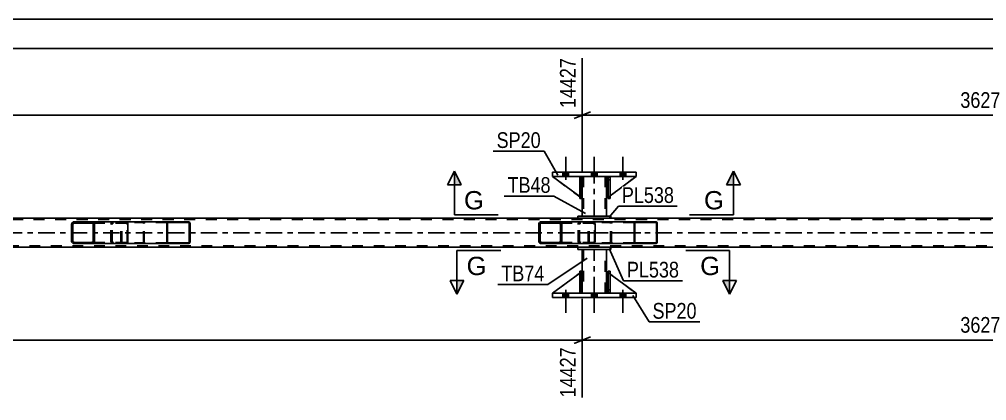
# Model space of a CAD drawing. Header units: millimetres. Extents: x 0 to 841, y 0 to 594.
# Drawn here: x 487.6 to 663.9, y 214.5 to 284 of the extents above; entities that cross this region are included whole.
import ezdxf

# ---------------------------------------------------------------- set-up
doc = ezdxf.new("R2010")
doc.units = ezdxf.units.MM
doc.linetypes.add('DXK_LINE_DOT2', pattern=[3.9198, 1.9599, -1.9599])
doc.linetypes.add('DXK_LINE_DOT3', pattern=[5.9187, 2.979, -0.9799, 0.9799, -0.9799])
doc.styles.add('Arial', font='ARIAL.TTF', dxfattribs={"height": 0.2})
doc.styles.add('Arial Narrow', font='ARIALN.TTF', dxfattribs={"height": 0.2})

# ---------------------------------------------------------------- blocks, each defined once
blk = doc.blocks.new('Bolt-318885327-5794 - 5732')
at = {"linetype": 'Continuous'}
for points in [[(587.7, 234.07), (586.66, 234.07), (586.66, 233.27), (587.7, 233.27)], [(587.7, 234.07), (586.66, 234.07), (586.66, 233.27), (587.7, 233.27)], [(587.7, 234.07), (586.66, 234.07), (586.66, 233.27), (587.7, 233.27)], [(592.9, 234.07), (591.86, 234.07), (591.86, 233.27), (592.9, 233.27)], [(592.9, 234.07), (591.86, 234.07), (591.86, 233.27), (592.9, 233.27)], [(598.1, 234.07), (597.06, 234.07), (597.06, 233.27), (598.1, 233.27)], [(598.1, 234.07), (597.06, 234.07), (597.06, 233.27), (598.1, 233.27)], [(598.1, 234.07), (597.06, 234.07), (597.06, 233.27), (598.1, 233.27)]]:
    blk.add_hatch(color=1, dxfattribs=at).paths.add_polyline_path(points)
at = {"color": 1, "linetype": 'Continuous'}
for p, q in [((587.18, 234.67), (587.18, 230.47)), ((587.18, 234.67), (587.18, 230.47)), ((587.18, 234.67), (587.18, 230.47)), ((592.38, 234.67), (592.38, 230.47)), ((592.38, 234.67), (592.38, 230.47)), ((597.58, 234.67), (597.58, 230.47)), ((597.58, 234.67), (597.58, 230.47)), ((597.58, 234.67), (597.58, 230.47)), ((586.66, 234.07), (586.66, 233.27)), ((586.66, 234.07), (586.66, 233.27)), ((586.66, 234.07), (586.66, 233.27)), ((587.7, 234.07), (587.7, 233.27)), ((587.7, 234.07), (587.7, 233.27)), ((587.7, 234.07), (587.7, 233.27)), ((591.86, 234.07), (591.86, 233.27)), ((591.86, 234.07), (591.86, 233.27)), ((592.9, 234.07), (592.9, 233.27)), ((592.9, 234.07), (592.9, 233.27)), ((597.06, 234.07), (597.06, 233.27)), ((597.06, 234.07), (597.06, 233.27)), ((597.06, 234.07), (597.06, 233.27)), ((598.1, 234.07), (598.1, 233.27)), ((598.1, 234.07), (598.1, 233.27)), ((598.1, 234.07), (598.1, 233.27))]:
    blk.add_line(p, q, dxfattribs=at)
blk = doc.blocks.new('Part-318885327-5864 - 5732')
at = {"color": 2, "linetype": 'Continuous'}
for p, q in [((594.93, 234.07), (594.93, 238.07)), ((594.93, 238.07), (595.25, 238.07)), ((595.25, 234.07), (595.25, 238.07)), ((594.93, 234.07), (594.93, 234.07)), ((595.25, 234.07), (594.93, 234.07))]:
    blk.add_line(p, q, dxfattribs=at)
at = {"color": 7, "linetype": 'DXK_LINE_DOT2'}
for p, q in [((594.93, 238.07), (594.93, 234.67)), ((595.25, 234.67), (595.25, 238.07)), ((594.93, 234.67), (594.93, 234.07)), ((594.93, 234.67), (595.25, 234.67)), ((595.25, 234.07), (595.25, 234.67)), ((595.25, 234.07), (595.25, 234.07))]:
    blk.add_line(p, q, dxfattribs=at)
blk = doc.blocks.new('Part-318885327-5873 - 5732')
at = {"color": 7, "linetype": 'DXK_LINE_DOT2'}
for p, q in [((594.58, 234.67), (594.58, 238.07)), ((594.58, 238.07), (599.98, 234.07)), ((595.18, 234.07), (594.58, 234.67)), ((599.98, 234.07), (595.18, 234.07))]:
    blk.add_line(p, q, dxfattribs=at)
blk = doc.blocks.new('Bolt-318885327-5795 - 5732')
at = {"linetype": 'Continuous'}
for points in [[(586.66, 255.35), (587.7, 255.35), (587.7, 256.15), (586.66, 256.15)], [(586.66, 255.35), (587.7, 255.35), (587.7, 256.15), (586.66, 256.15)], [(586.66, 255.35), (587.7, 255.35), (587.7, 256.15), (586.66, 256.15)], [(591.86, 255.35), (592.9, 255.35), (592.9, 256.15), (591.86, 256.15)], [(591.86, 255.35), (592.9, 255.35), (592.9, 256.15), (591.86, 256.15)], [(597.06, 255.35), (598.1, 255.35), (598.1, 256.15), (597.06, 256.15)], [(597.06, 255.35), (598.1, 255.35), (598.1, 256.15), (597.06, 256.15)], [(597.06, 255.35), (598.1, 255.35), (598.1, 256.15), (597.06, 256.15)]]:
    blk.add_hatch(color=1, dxfattribs=at).paths.add_polyline_path(points)
at = {"color": 1, "linetype": 'Continuous'}
for p, q in [((587.18, 254.75), (587.18, 258.95)), ((587.18, 254.75), (587.18, 258.95)), ((587.18, 254.75), (587.18, 258.95)), ((592.38, 254.75), (592.38, 258.95)), ((592.38, 254.75), (592.38, 258.95)), ((597.58, 254.75), (597.58, 258.95)), ((597.58, 254.75), (597.58, 258.95)), ((597.58, 254.75), (597.58, 258.95)), ((586.66, 255.35), (586.66, 256.15)), ((586.66, 255.35), (586.66, 256.15)), ((586.66, 255.35), (586.66, 256.15)), ((587.7, 255.35), (587.7, 256.15)), ((587.7, 255.35), (587.7, 256.15)), ((587.7, 255.35), (587.7, 256.15)), ((591.86, 255.35), (591.86, 256.15)), ((591.86, 255.35), (591.86, 256.15)), ((592.9, 255.35), (592.9, 256.15)), ((592.9, 255.35), (592.9, 256.15)), ((597.06, 255.35), (597.06, 256.15)), ((597.06, 255.35), (597.06, 256.15)), ((597.06, 255.35), (597.06, 256.15)), ((598.1, 255.35), (598.1, 256.15)), ((598.1, 255.35), (598.1, 256.15)), ((598.1, 255.35), (598.1, 256.15))]:
    blk.add_line(p, q, dxfattribs=at)
blk = doc.blocks.new('Part-318885327-5895 - 5732')
at = {"color": 7, "linetype": 'DXK_LINE_DOT2'}
for p, q in [((590.18, 251.35), (584.78, 255.35)), ((584.78, 255.35), (589.58, 255.35)), ((589.58, 255.35), (590.18, 254.75)), ((590.18, 254.75), (589.58, 255.35)), ((590.18, 254.75), (590.18, 251.35)), ((590.18, 254.75), (590.18, 254.75)), ((590.18, 254.75), (590.18, 251.35))]:
    blk.add_line(p, q, dxfattribs=at)
blk = doc.blocks.new('Part-318885327-5898 - 5732')
at = {"color": 2, "linetype": 'Continuous'}
for p, q in [((589.73, 251.68), (584.78, 255.35)), ((589.73, 255.2), (589.58, 255.35)), ((590.18, 254.75), (590.05, 254.88)), ((590.18, 254.75), (590.18, 254.75)), ((590.18, 251.35), (590.18, 254.75)), ((590.05, 251.44), (590.18, 251.35)), ((590.18, 251.35), (590.18, 251.35))]:
    blk.add_line(p, q, dxfattribs=at)
at = {"color": 7, "linetype": 'DXK_LINE_DOT2'}
for p, q in [((589.58, 255.35), (584.78, 255.35)), ((589.58, 255.35), (590.18, 254.75)), ((590.05, 254.88), (589.73, 255.2)), ((590.18, 254.75), (590.18, 251.35)), ((590.05, 251.44), (589.73, 251.68))]:
    blk.add_line(p, q, dxfattribs=at)
blk = doc.blocks.new('Part-318885327-5844 - 5732')
at = {"color": 2, "linetype": 'Continuous'}
for p, q in [((594.58, 234.67), (594.58, 238.07)), ((594.93, 237.81), (594.58, 238.07)), ((599.98, 234.07), (595.25, 237.57)), ((594.93, 234.32), (594.58, 234.67))]:
    blk.add_line(p, q, dxfattribs=at)
at = {"color": 7, "linetype": 'DXK_LINE_DOT2'}
for p, q in [((595.25, 237.57), (594.93, 237.81)), ((595.18, 234.07), (594.93, 234.32)), ((599.98, 234.07), (595.18, 234.07)), ((599.98, 234.07), (599.98, 234.07)), ((599.98, 234.07), (599.98, 234.07))]:
    blk.add_line(p, q, dxfattribs=at)
blk = doc.blocks.new('Part-318885327-5970 - 5732')
at = {"linetype": 'Continuous'}
h = blk.add_hatch(dxfattribs=at)
h.set_pattern_fill('', scale=0.7, style=0, pattern_type=0)
h.set_pattern_definition([(45, (603.8388, 246.9116), (-1.57154, 1.57154), [])])
h.paths.add_polyline_path([(603.86, 246.79), (603.84, 246.91), (603.76, 247.02), (603.65, 247.08), (603.52, 247.11), (599.95, 247.11), (599.82, 247.08), (599.71, 247.02), (599.63, 246.91), (599.61, 246.79), (599.61, 243.43), (599.63, 243.31), (599.71, 243.2), (599.82, 243.13), (599.95, 243.11), (603.52, 243.11), (603.65, 243.13), (603.76, 243.2), (603.84, 243.31), (603.86, 243.43)])
h.paths.add_polyline_path([(603.68, 243.37), (603.64, 243.32), (603.59, 243.28), (603.52, 243.27), (599.95, 243.27), (599.88, 243.28), (599.83, 243.32), (599.79, 243.37), (599.78, 243.43), (599.78, 246.79), (599.79, 246.85), (599.83, 246.9), (599.88, 246.94), (599.95, 246.95), (603.52, 246.95), (603.59, 246.94), (603.64, 246.9), (603.68, 246.85), (603.69, 246.79), (603.69, 243.43)])
at = {"color": 7, "linetype": 'DXK_LINE_DOT2'}
for p, q in [((591.26, 246.79), (591.28, 246.91)), ((591.26, 243.43), (591.26, 246.79)), ((591.44, 246.85), (591.43, 246.79)), ((591.43, 243.43), (591.43, 246.79)), ((591.48, 246.9), (591.44, 246.85)), ((591.47, 247.08), (591.6, 247.11)), ((591.53, 246.94), (591.48, 246.9)), ((591.6, 246.95), (591.53, 246.94)), ((592.25, 247.11), (591.6, 247.11)), ((603.52, 246.95), (591.6, 246.95)), ((595.17, 247.11), (595.31, 247.08)), ((595.24, 246.94), (595.17, 246.95)), ((595.3, 246.9), (595.24, 246.94)), ((595.33, 246.85), (595.3, 246.9)), ((595.35, 246.79), (595.33, 246.85)), ((595.35, 243.43), (595.35, 246.79)), ((595.49, 246.91), (595.52, 246.79)), ((595.52, 243.43), (595.52, 246.79)), ((603.52, 247.11), (599.95, 247.11)), ((591.28, 243.31), (591.26, 243.43)), ((591.43, 243.43), (591.44, 243.37)), ((591.44, 243.37), (591.48, 243.32)), ((591.48, 243.32), (591.53, 243.28)), ((591.53, 243.28), (591.6, 243.27)), ((603.52, 243.27), (591.6, 243.27)), ((595.17, 243.27), (595.24, 243.28)), ((595.24, 243.28), (595.3, 243.32)), ((595.3, 243.32), (595.33, 243.37)), ((595.33, 243.37), (595.35, 243.43)), ((595.52, 243.43), (595.49, 243.31)), ((591.6, 243.11), (591.47, 243.13)), ((592.25, 243.11), (591.6, 243.11)), ((595.31, 243.13), (595.17, 243.11)), ((603.52, 243.11), (599.95, 243.11))]:
    blk.add_line(p, q, dxfattribs=at)
at = {"color": 2, "linetype": 'Continuous'}
for p, q in [((599.95, 247.11), (592.25, 247.11)), ((599.63, 246.91), (599.61, 246.79)), ((599.61, 243.43), (599.61, 246.79)), ((599.78, 246.79), (599.79, 246.85)), ((599.78, 243.43), (599.78, 246.79)), ((599.79, 246.85), (599.83, 246.9)), ((599.95, 247.11), (599.82, 247.08)), ((599.83, 246.9), (599.88, 246.94)), ((599.88, 246.94), (599.95, 246.95)), ((599.95, 247.11), (603.52, 247.11)), ((599.95, 246.95), (603.52, 246.95)), ((603.65, 247.08), (603.52, 247.11)), ((603.52, 246.95), (603.59, 246.94)), ((603.59, 246.94), (603.64, 246.9)), ((603.64, 246.9), (603.68, 246.85)), ((603.68, 246.85), (603.69, 246.79)), ((603.69, 243.43), (603.69, 246.79)), ((603.86, 246.79), (603.84, 246.91)), ((603.86, 243.43), (603.86, 246.79)), ((599.61, 243.43), (599.63, 243.31)), ((599.79, 243.37), (599.78, 243.43)), ((599.83, 243.32), (599.79, 243.37)), ((599.88, 243.28), (599.83, 243.32)), ((599.95, 243.27), (599.88, 243.28)), ((599.95, 243.27), (603.52, 243.27)), ((603.59, 243.28), (603.52, 243.27)), ((603.64, 243.32), (603.59, 243.28)), ((603.68, 243.37), (603.64, 243.32)), ((603.69, 243.43), (603.68, 243.37)), ((603.84, 243.31), (603.86, 243.43)), ((599.95, 243.11), (592.25, 243.11)), ((599.82, 243.13), (599.95, 243.11)), ((599.95, 243.11), (603.52, 243.11)), ((603.52, 243.11), (603.65, 243.13))]:
    blk.add_line(p, q, dxfattribs=at)
at = {"color": 7, "linetype": 'DXK_LINE_DOT3'}
blk.add_line((589.97, 245.11), (601.74, 245.11), dxfattribs=at)
at = {"color": 7, "linetype": 'DXK_LINE_DOT2'}
for centre, start, end in [((591.59, 246.78), 110.7583, 155.68), ((595.19, 246.78), 24.32, 69.2417), ((591.59, 243.44), 204.32, 249.2417), ((595.19, 243.44), 290.7583, 335.68)]:
    blk.add_arc(centre, 0.331, start, end, dxfattribs=at)
at = {"color": 2, "linetype": 'Continuous'}
for centre, start, end in [((599.94, 246.78), 110.7583, 155.68), ((603.54, 246.78), 24.32, 69.2417), ((599.94, 243.44), 204.32, 249.2417), ((603.54, 243.44), 290.7583, 335.68)]:
    blk.add_arc(centre, 0.331, start, end, dxfattribs=at)
blk = doc.blocks.new('Part-318885327-5849 - 5732')
at = {"color": 2, "linetype": 'Continuous'}
for p, q in [((584.78, 233.27), (584.78, 234.07)), ((599.98, 234.07), (584.78, 234.07)), ((584.78, 233.27), (599.98, 233.27)), ((599.98, 233.27), (599.98, 234.07))]:
    blk.add_line(p, q, dxfattribs=at)
at = {"color": 7, "linetype": 'DXK_LINE_DOT2'}
for p, q in [((584.78, 234.07), (584.78, 233.27)), ((599.98, 234.07), (599.98, 233.27))]:
    blk.add_line(p, q, dxfattribs=at)
blk = doc.blocks.new('Part-318885327-5854 - 5732')
at = {"color": 2, "linetype": 'Continuous'}
for p, q in [((599.98, 256.15), (584.78, 256.15)), ((584.78, 255.35), (584.78, 256.15)), ((599.98, 255.35), (599.98, 256.15)), ((599.98, 255.35), (584.78, 255.35))]:
    blk.add_line(p, q, dxfattribs=at)
at = {"color": 7, "linetype": 'DXK_LINE_DOT2'}
for p, q in [((584.78, 256.15), (584.78, 255.35)), ((599.98, 255.35), (599.98, 256.15))]:
    blk.add_line(p, q, dxfattribs=at)
blk = doc.blocks.new('Part-318885327-5904 - 5732')
at = {"color": 2, "linetype": 'Continuous'}
for p, q in [((594.93, 255.1), (594.58, 254.75)), ((594.58, 254.75), (594.58, 251.35)), ((599.98, 255.35), (595.25, 251.85)), ((594.93, 251.61), (594.58, 251.35))]:
    blk.add_line(p, q, dxfattribs=at)
at = {"color": 7, "linetype": 'DXK_LINE_DOT2'}
for p, q in [((595.18, 255.35), (594.93, 255.1)), ((599.98, 255.35), (595.18, 255.35)), ((595.25, 251.85), (594.93, 251.61))]:
    blk.add_line(p, q, dxfattribs=at)
blk = doc.blocks.new('Part-318885327-5855 - 5732')
at = {"linetype": 'Continuous'}
h = blk.add_hatch(dxfattribs=at)
h.set_pattern_fill('', scale=0.7, style=0, pattern_type=0)
h.set_pattern_definition([(45, (501.281, 246.8129), (-1.57154, 1.57154), [])])
h.paths.add_polyline_path([(501.32, 246.63), (501.28, 246.81), (501.17, 246.97), (501.01, 247.07), (500.82, 247.11), (497.63, 247.11), (497.44, 247.07), (497.28, 246.97), (497.17, 246.81), (497.13, 246.63), (497.13, 243.59), (497.17, 243.41), (497.28, 243.25), (497.44, 243.15), (497.63, 243.11), (500.82, 243.11), (501.01, 243.15), (501.17, 243.25), (501.28, 243.41), (501.32, 243.59)])
h.paths.add_polyline_path([(501.05, 243.5), (500.99, 243.42), (500.91, 243.37), (500.82, 243.35), (497.63, 243.35), (497.54, 243.37), (497.45, 243.42), (497.4, 243.5), (497.38, 243.59), (497.38, 246.63), (497.4, 246.72), (497.45, 246.8), (497.54, 246.85), (497.63, 246.87), (500.82, 246.87), (500.91, 246.85), (500.99, 246.8), (501.05, 246.72), (501.07, 246.63), (501.07, 243.59)])
at = {"color": 2, "linetype": 'Continuous'}
for p, q in [((497.17, 246.81), (497.13, 246.63)), ((497.4, 246.72), (497.45, 246.8)), ((497.63, 247.11), (497.44, 247.07)), ((497.45, 246.8), (497.54, 246.85)), ((497.54, 246.85), (497.63, 246.87)), ((497.63, 247.11), (500.82, 247.11)), ((497.63, 246.87), (500.82, 246.87)), ((507.12, 247.11), (500.82, 247.11)), ((501.01, 247.07), (500.82, 247.11)), ((500.82, 246.87), (500.91, 246.85)), ((500.91, 246.85), (500.99, 246.8)), ((500.99, 246.8), (501.05, 246.72)), ((501.32, 246.63), (501.28, 246.81)), ((507.12, 247.11), (507.22, 247.07)), ((507.22, 247.07), (507.31, 246.97)), ((507.31, 246.97), (507.37, 246.81)), ((507.37, 246.81), (507.39, 246.63)), ((497.13, 243.59), (497.13, 246.63)), ((497.38, 246.63), (497.4, 246.72)), ((497.38, 243.59), (497.38, 246.63)), ((501.05, 246.72), (501.07, 246.63)), ((501.07, 243.59), (501.07, 246.63)), ((501.32, 243.59), (501.32, 246.63)), ((507.39, 243.59), (507.39, 246.63)), ((497.13, 243.59), (497.17, 243.41)), ((497.4, 243.5), (497.38, 243.59)), ((497.45, 243.42), (497.4, 243.5)), ((497.54, 243.37), (497.45, 243.42)), ((497.63, 243.35), (497.54, 243.37)), ((497.63, 243.35), (500.82, 243.35)), ((500.91, 243.37), (500.82, 243.35)), ((500.99, 243.42), (500.91, 243.37)), ((501.05, 243.5), (500.99, 243.42)), ((501.07, 243.59), (501.05, 243.5)), ((501.28, 243.41), (501.32, 243.59)), ((507.31, 243.25), (507.22, 243.15)), ((507.37, 243.41), (507.31, 243.25)), ((507.39, 243.59), (507.37, 243.41)), ((497.44, 243.15), (497.63, 243.11)), ((497.63, 243.11), (500.82, 243.11)), ((500.82, 243.11), (501.01, 243.15)), ((507.12, 243.11), (500.82, 243.11)), ((507.22, 243.15), (507.12, 243.11))]:
    blk.add_line(p, q, dxfattribs=at)
at = {"color": 7, "linetype": 'DXK_LINE_DOT2'}
for p, q in [((500.82, 247.11), (497.63, 247.11)), ((507.12, 246.87), (497.63, 246.87)), ((504.28, 246.63), (504.32, 246.81)), ((504.6, 246.8), (504.55, 246.72)), ((504.59, 247.07), (504.78, 247.11)), ((504.69, 246.85), (504.6, 246.8)), ((504.78, 246.87), (504.69, 246.85)), ((506.12, 246.87), (506.12, 247.11)), ((507.17, 246.85), (507.12, 246.87)), ((507.21, 246.8), (507.17, 246.85)), ((507.24, 246.72), (507.21, 246.8)), ((504.28, 243.59), (504.28, 246.63)), ((504.55, 246.72), (504.53, 246.63)), ((504.53, 243.59), (504.53, 246.63)), ((507.25, 246.63), (507.24, 246.72)), ((507.25, 243.59), (507.25, 246.63)), ((507.12, 243.35), (497.63, 243.35)), ((504.32, 243.41), (504.28, 243.59)), ((504.53, 243.59), (504.55, 243.5)), ((504.55, 243.5), (504.6, 243.42)), ((504.6, 243.42), (504.63, 243.41)), ((504.63, 243.41), (504.69, 243.37)), ((504.69, 243.37), (504.78, 243.35)), ((506.12, 243.11), (506.12, 243.35)), ((507.12, 243.35), (507.17, 243.37)), ((507.17, 243.37), (507.21, 243.42)), ((507.21, 243.42), (507.24, 243.5)), ((507.24, 243.5), (507.25, 243.59)), ((500.82, 243.11), (497.63, 243.11)), ((504.78, 243.11), (504.59, 243.15))]:
    blk.add_line(p, q, dxfattribs=at)
at = {"color": 2, "linetype": 'Continuous'}
for centre, start, end in [((497.62, 246.61), 111.1941, 156.1506), ((500.83, 246.61), 23.8494, 68.8059), ((497.62, 243.6), 203.8494, 248.8059), ((500.83, 243.6), 291.1941, 336.1506)]:
    blk.add_arc(centre, 0.492, start, end, dxfattribs=at)
at = {"color": 7, "linetype": 'DXK_LINE_DOT2'}
for centre, start, end in [((504.77, 246.61), 111.1941, 156.1506), ((504.77, 243.6), 203.8494, 248.8059)]:
    blk.add_arc(centre, 0.492, start, end, dxfattribs=at)
blk = doc.blocks.new('Part-318885327-5861 - 5732')
at = {"color": 7, "linetype": 'DXK_LINE_DOT2'}
for p, q in [((735.2, 247.51), (70.85, 247.51)), ((70.85, 247.51), (734.45, 247.51)), ((595.38, 247.75), (589.38, 247.75)), ((734.45, 242.71), (70.85, 242.71)), ((735.2, 242.47), (339.97, 242.47)), ((595.38, 242.47), (589.38, 242.47))]:
    blk.add_line(p, q, dxfattribs=at)
at = {"color": 2, "linetype": 'Continuous'}
for p, q in [((589.38, 247.75), (339.97, 247.75)), ((733.85, 247.75), (595.38, 247.75)), ((589.38, 242.47), (339.97, 242.47)), ((733.85, 242.47), (595.38, 242.47))]:
    blk.add_line(p, q, dxfattribs=at)
at = {"color": 7, "linetype": 'DXK_LINE_DOT3'}
blk.add_line((70.85, 245.11), (734.86, 245.11), dxfattribs=at)
blk = doc.blocks.new('Part-318885327-5862 - 5732')
at = {"color": 7, "linetype": 'DXK_LINE_DOT2'}
for p, q in [((595.25, 238.07), (594.93, 238.07)), ((594.93, 234.67), (594.93, 238.07)), ((594.93, 238.07), (594.93, 234.07)), ((595.25, 238.07), (595.25, 234.67)), ((595.25, 234.07), (595.25, 238.07)), ((595.25, 234.67), (594.93, 234.67)), ((594.93, 234.07), (594.93, 234.67)), ((595.25, 234.67), (595.25, 234.07)), ((595.25, 234.07), (594.93, 234.07)), ((595.25, 234.07), (595.25, 234.07))]:
    blk.add_line(p, q, dxfattribs=at)
blk = doc.blocks.new('Part-318885327-5863 - 5732')
at = {"color": 2, "linetype": 'Continuous'}
for p, q in [((589.73, 234.07), (589.73, 238.07)), ((589.73, 238.07), (590.05, 238.07)), ((590.05, 234.07), (590.05, 238.07)), ((589.73, 234.07), (589.73, 234.07)), ((590.05, 234.07), (589.73, 234.07))]:
    blk.add_line(p, q, dxfattribs=at)
at = {"color": 7, "linetype": 'DXK_LINE_DOT2'}
for p, q in [((589.73, 238.07), (589.73, 234.67)), ((590.05, 234.67), (590.05, 238.07)), ((589.73, 234.67), (589.73, 234.07)), ((589.73, 234.67), (590.05, 234.67)), ((590.05, 234.07), (590.05, 234.67)), ((590.05, 234.07), (590.05, 234.07))]:
    blk.add_line(p, q, dxfattribs=at)
blk = doc.blocks.new('Part-318885327-5867 - 5732')
at = {"color": 7, "linetype": 'DXK_LINE_DOT2'}
for p, q in [((590.18, 238.07), (584.78, 234.07)), ((590.18, 234.67), (590.18, 238.07)), ((590.18, 238.07), (590.18, 234.67)), ((589.58, 234.07), (590.18, 234.67)), ((590.18, 234.67), (589.58, 234.07)), ((590.18, 234.67), (590.18, 234.67)), ((584.78, 234.07), (589.58, 234.07))]:
    blk.add_line(p, q, dxfattribs=at)
blk = doc.blocks.new('Part-318885327-5870 - 5732')
at = {"color": 7, "linetype": 'DXK_LINE_DOT2'}
for p, q in [((590.05, 237.98), (589.73, 237.74)), ((590.18, 234.67), (590.18, 238.07)), ((590.18, 234.67), (589.58, 234.07)), ((590.05, 234.54), (589.73, 234.22)), ((584.78, 234.07), (589.58, 234.07))]:
    blk.add_line(p, q, dxfattribs=at)
at = {"color": 2, "linetype": 'Continuous'}
for p, q in [((590.18, 238.07), (590.05, 237.98)), ((590.18, 234.67), (590.18, 238.07)), ((589.73, 237.74), (584.78, 234.07)), ((590.18, 234.67), (590.05, 234.54)), ((590.18, 234.67), (590.18, 234.67)), ((589.73, 234.22), (589.58, 234.07))]:
    blk.add_line(p, q, dxfattribs=at)
blk = doc.blocks.new('Part-318885327-5878 - 5732')
at = {"color": 2, "linetype": 'Continuous'}
for p, q in [((595.38, 248.15), (589.38, 248.15)), ((589.38, 247.75), (589.38, 248.15)), ((595.38, 247.75), (589.38, 247.75)), ((595.38, 247.75), (595.38, 248.15))]:
    blk.add_line(p, q, dxfattribs=at)
blk = doc.blocks.new('Part-318885327-5992 - 5732')
at = {"color": 2, "linetype": 'Continuous'}
for p, q in [((590.18, 255.35), (590.18, 254.75)), ((594.58, 255.35), (594.58, 254.75)), ((590.18, 251.35), (590.18, 248.15)), ((594.58, 251.35), (594.58, 248.15))]:
    blk.add_line(p, q, dxfattribs=at)
at = {"color": 7, "linetype": 'DXK_LINE_DOT2'}
for p, q in [((594.58, 255.35), (590.18, 255.35)), ((590.18, 254.75), (590.18, 251.35)), ((590.42, 255.35), (590.42, 248.15)), ((594.34, 255.35), (594.34, 248.15)), ((594.58, 254.75), (594.58, 251.35)), ((594.58, 248.15), (590.18, 248.15))]:
    blk.add_line(p, q, dxfattribs=at)
at = {"color": 7, "linetype": 'DXK_LINE_DOT3'}
blk.add_line((592.38, 248.15), (592.38, 255.35), dxfattribs=at)
blk = doc.blocks.new('Part-318885327-5883 - 5732')
at = {"color": 2, "linetype": 'Continuous'}
for p, q in [((595.38, 242.47), (589.38, 242.47)), ((589.38, 242.07), (589.38, 242.47)), ((595.38, 242.07), (589.38, 242.07)), ((595.38, 242.07), (595.38, 242.47))]:
    blk.add_line(p, q, dxfattribs=at)
blk = doc.blocks.new('Part-318885327-5888 - 5732')
at = {"color": 2, "linetype": 'Continuous'}
for p, q in [((590.18, 238.07), (590.18, 242.07)), ((594.58, 238.07), (594.58, 242.07)), ((590.18, 234.07), (590.18, 234.67)), ((594.58, 234.07), (594.58, 234.67))]:
    blk.add_line(p, q, dxfattribs=at)
at = {"color": 7, "linetype": 'DXK_LINE_DOT2'}
for p, q in [((594.58, 242.07), (590.18, 242.07)), ((590.42, 242.07), (590.42, 234.07)), ((594.34, 234.07), (594.34, 242.07)), ((590.18, 234.67), (590.18, 238.07)), ((594.58, 234.67), (594.58, 238.07)), ((590.18, 234.07), (594.58, 234.07))]:
    blk.add_line(p, q, dxfattribs=at)
at = {"color": 7, "linetype": 'DXK_LINE_DOT3'}
blk.add_line((592.38, 234.07), (592.38, 242.07), dxfattribs=at)
blk = doc.blocks.new('Part-318885327-5889 - 5732')
at = {"color": 7, "linetype": 'DXK_LINE_DOT2'}
for p, q in [((589.73, 254.75), (589.73, 255.35)), ((589.73, 255.35), (589.73, 255.35)), ((589.73, 255.35), (589.73, 251.35)), ((590.05, 255.35), (589.73, 255.35)), ((589.73, 251.35), (589.73, 254.75)), ((589.73, 254.75), (590.05, 254.75)), ((590.05, 254.75), (590.05, 255.35)), ((590.05, 251.35), (590.05, 255.35)), ((590.05, 254.75), (590.05, 251.35)), ((589.73, 251.35), (590.05, 251.35))]:
    blk.add_line(p, q, dxfattribs=at)
blk = doc.blocks.new('Part-318885327-5890 - 5732')
at = {"color": 7, "linetype": 'DXK_LINE_DOT2'}
for p, q in [((594.93, 254.75), (594.93, 255.35)), ((594.93, 255.35), (594.93, 255.35)), ((594.93, 255.35), (594.93, 251.35)), ((595.25, 255.35), (594.93, 255.35)), ((594.93, 251.35), (594.93, 254.75)), ((594.93, 254.75), (595.25, 254.75)), ((595.25, 254.75), (595.25, 255.35)), ((595.25, 251.35), (595.25, 255.35)), ((595.25, 254.75), (595.25, 251.35)), ((594.93, 251.35), (595.25, 251.35))]:
    blk.add_line(p, q, dxfattribs=at)
blk = doc.blocks.new('Part-318885327-5891 - 5732')
at = {"color": 2, "linetype": 'Continuous'}
for p, q in [((590.05, 255.35), (589.73, 255.35)), ((589.73, 255.35), (589.73, 251.35)), ((590.05, 255.35), (590.05, 255.35)), ((590.05, 255.35), (590.05, 251.35)), ((590.05, 251.35), (589.73, 251.35))]:
    blk.add_line(p, q, dxfattribs=at)
at = {"color": 7, "linetype": 'DXK_LINE_DOT2'}
for p, q in [((589.73, 254.75), (589.73, 255.35)), ((590.05, 254.75), (589.73, 254.75)), ((589.73, 254.75), (589.73, 251.35)), ((590.05, 254.75), (590.05, 255.35)), ((590.05, 255.35), (590.05, 255.35)), ((590.05, 251.35), (590.05, 254.75))]:
    blk.add_line(p, q, dxfattribs=at)
blk = doc.blocks.new('Part-318885327-5892 - 5732')
at = {"color": 2, "linetype": 'Continuous'}
for p, q in [((595.25, 255.35), (594.93, 255.35)), ((594.93, 255.35), (594.93, 251.35)), ((595.25, 255.35), (595.25, 255.35)), ((595.25, 255.35), (595.25, 251.35)), ((595.25, 251.35), (594.93, 251.35))]:
    blk.add_line(p, q, dxfattribs=at)
at = {"color": 7, "linetype": 'DXK_LINE_DOT2'}
for p, q in [((594.93, 254.75), (594.93, 255.35)), ((595.25, 254.75), (594.93, 254.75)), ((594.93, 254.75), (594.93, 251.35)), ((595.25, 254.75), (595.25, 255.35)), ((595.25, 255.35), (595.25, 255.35)), ((595.25, 251.35), (595.25, 254.75))]:
    blk.add_line(p, q, dxfattribs=at)
blk = doc.blocks.new('Part-318885327-5901 - 5732')
at = {"color": 7, "linetype": 'DXK_LINE_DOT2'}
for p, q in [((595.18, 255.35), (594.58, 254.75)), ((594.58, 251.35), (599.98, 255.35)), ((594.58, 254.75), (594.58, 251.35)), ((599.98, 255.35), (595.18, 255.35))]:
    blk.add_line(p, q, dxfattribs=at)
blk = doc.blocks.new('Part-318885327-5905 - 5732')
at = {"color": 7, "linetype": 'DXK_LINE_DOT2'}
for p, q in [((589.73, 238.07), (590.05, 238.07)), ((589.73, 234.67), (589.73, 238.07)), ((589.73, 238.07), (589.73, 234.07)), ((590.05, 238.07), (590.05, 234.67)), ((590.05, 234.07), (590.05, 237.98)), ((590.05, 234.67), (589.73, 234.67)), ((589.73, 234.07), (589.73, 234.67)), ((590.05, 234.67), (590.05, 234.07)), ((590.05, 234.07), (589.73, 234.07)), ((590.05, 234.07), (590.05, 234.07))]:
    blk.add_line(p, q, dxfattribs=at)
blk = doc.blocks.new('Part-318885327-5971 - 5732')
at = {"linetype": 'Continuous'}
h = blk.add_hatch(dxfattribs=at)
h.set_pattern_fill('', scale=0.7, style=0, pattern_type=0)
h.set_pattern_definition([(45, (586.415, 246.8129), (-1.57154, 1.57154), [])])
h.paths.add_polyline_path([(586.45, 246.63), (586.42, 246.81), (586.31, 246.97), (586.14, 247.07), (585.95, 247.11), (582.77, 247.11), (582.57, 247.07), (582.41, 246.97), (582.3, 246.81), (582.26, 246.63), (582.26, 243.59), (582.3, 243.41), (582.41, 243.25), (582.57, 243.15), (582.77, 243.11), (585.95, 243.11), (586.14, 243.15), (586.31, 243.25), (586.42, 243.41), (586.45, 243.59)])
h.paths.add_polyline_path([(586.18, 243.5), (586.13, 243.42), (586.05, 243.37), (585.95, 243.35), (582.77, 243.35), (582.67, 243.37), (582.59, 243.42), (582.53, 243.5), (582.51, 243.59), (582.51, 246.63), (582.53, 246.72), (582.59, 246.8), (582.67, 246.85), (582.77, 246.87), (585.95, 246.87), (586.05, 246.85), (586.13, 246.8), (586.18, 246.72), (586.2, 246.63), (586.2, 243.59)])
at = {"color": 2, "linetype": 'Continuous'}
for p, q in [((582.3, 246.81), (582.26, 246.63)), ((582.53, 246.72), (582.59, 246.8)), ((582.77, 247.11), (582.57, 247.07)), ((582.59, 246.8), (582.67, 246.85)), ((582.67, 246.85), (582.77, 246.87)), ((582.77, 247.11), (585.95, 247.11)), ((582.77, 246.87), (585.95, 246.87)), ((592.25, 247.11), (585.95, 247.11)), ((586.14, 247.07), (585.95, 247.11)), ((585.95, 246.87), (586.05, 246.85)), ((586.05, 246.85), (586.13, 246.8)), ((586.13, 246.8), (586.18, 246.72)), ((586.45, 246.63), (586.42, 246.81)), ((592.25, 247.11), (592.35, 247.07)), ((592.35, 247.07), (592.44, 246.97)), ((592.44, 246.97), (592.5, 246.81)), ((592.5, 246.81), (592.52, 246.63)), ((582.26, 243.59), (582.26, 246.63)), ((582.51, 246.63), (582.53, 246.72)), ((582.51, 243.59), (582.51, 246.63)), ((586.18, 246.72), (586.2, 246.63)), ((586.2, 243.59), (586.2, 246.63)), ((586.45, 243.59), (586.45, 246.63)), ((592.52, 243.59), (592.52, 246.63)), ((582.26, 243.59), (582.3, 243.41)), ((582.53, 243.5), (582.51, 243.59)), ((582.59, 243.42), (582.53, 243.5)), ((582.67, 243.37), (582.59, 243.42)), ((582.77, 243.35), (582.67, 243.37)), ((582.77, 243.35), (585.95, 243.35)), ((586.05, 243.37), (585.95, 243.35)), ((586.13, 243.42), (586.05, 243.37)), ((586.18, 243.5), (586.13, 243.42)), ((586.2, 243.59), (586.18, 243.5)), ((586.42, 243.41), (586.45, 243.59)), ((592.44, 243.25), (592.35, 243.15)), ((592.5, 243.41), (592.44, 243.25)), ((592.52, 243.59), (592.5, 243.41)), ((582.57, 243.15), (582.77, 243.11)), ((582.77, 243.11), (585.95, 243.11)), ((585.95, 243.11), (586.14, 243.15)), ((592.25, 243.11), (585.95, 243.11)), ((592.35, 243.15), (592.25, 243.11))]:
    blk.add_line(p, q, dxfattribs=at)
at = {"color": 7, "linetype": 'DXK_LINE_DOT2'}
for p, q in [((585.95, 247.11), (582.77, 247.11)), ((592.25, 246.87), (582.77, 246.87)), ((589.41, 246.63), (589.45, 246.81)), ((589.74, 246.8), (589.68, 246.72)), ((589.72, 247.07), (589.92, 247.11)), ((589.82, 246.85), (589.74, 246.8)), ((589.92, 246.87), (589.82, 246.85)), ((591.26, 246.87), (591.26, 247.11)), ((592.3, 246.85), (592.25, 246.87)), ((592.35, 246.8), (592.3, 246.85)), ((592.38, 246.72), (592.35, 246.8)), ((589.41, 243.59), (589.41, 246.63)), ((589.68, 246.72), (589.67, 246.63)), ((589.67, 243.59), (589.67, 246.63)), ((592.39, 246.63), (592.38, 246.72)), ((592.39, 243.59), (592.39, 246.63)), ((592.25, 243.35), (582.77, 243.35)), ((589.45, 243.41), (589.41, 243.59)), ((589.67, 243.59), (589.68, 243.5)), ((589.68, 243.5), (589.74, 243.42)), ((589.74, 243.42), (589.76, 243.41)), ((589.76, 243.41), (589.82, 243.37)), ((589.82, 243.37), (589.92, 243.35)), ((591.26, 243.11), (591.26, 243.35)), ((592.25, 243.35), (592.3, 243.37)), ((592.3, 243.37), (592.35, 243.42)), ((592.35, 243.42), (592.38, 243.5)), ((592.38, 243.5), (592.39, 243.59)), ((585.95, 243.11), (582.77, 243.11)), ((589.92, 243.11), (589.72, 243.15))]:
    blk.add_line(p, q, dxfattribs=at)
at = {"color": 2, "linetype": 'Continuous'}
for centre, start, end in [((582.75, 246.61), 111.1941, 156.1506), ((585.97, 246.61), 23.8494, 68.8059), ((582.75, 243.6), 203.8494, 248.8059), ((585.97, 243.6), 291.1941, 336.1506)]:
    blk.add_arc(centre, 0.492, start, end, dxfattribs=at)
at = {"color": 7, "linetype": 'DXK_LINE_DOT2'}
for centre, start, end in [((589.9, 246.61), 111.1941, 156.1506), ((589.9, 243.6), 203.8494, 248.8059)]:
    blk.add_arc(centre, 0.492, start, end, dxfattribs=at)
blk = doc.blocks.new('Part-318885327-5972 - 5732')
at = {"linetype": 'Continuous'}
h = blk.add_hatch(dxfattribs=at)
h.set_pattern_fill('', scale=0.7, style=0, pattern_type=0)
h.set_pattern_definition([(45, (518.7045, 246.9116), (-1.57154, 1.57154), [])])
h.paths.add_polyline_path([(518.73, 246.79), (518.7, 246.91), (518.63, 247.02), (518.52, 247.08), (518.39, 247.11), (514.81, 247.11), (514.68, 247.08), (514.57, 247.02), (514.5, 246.91), (514.47, 246.79), (514.47, 243.43), (514.5, 243.31), (514.57, 243.2), (514.68, 243.13), (514.81, 243.11), (518.39, 243.11), (518.52, 243.13), (518.63, 243.2), (518.7, 243.31), (518.73, 243.43)])
h.paths.add_polyline_path([(518.55, 243.37), (518.51, 243.32), (518.46, 243.28), (518.39, 243.27), (514.81, 243.27), (514.75, 243.28), (514.69, 243.32), (514.66, 243.37), (514.64, 243.43), (514.64, 246.79), (514.66, 246.85), (514.69, 246.9), (514.75, 246.94), (514.81, 246.95), (518.39, 246.95), (518.46, 246.94), (518.51, 246.9), (518.55, 246.85), (518.56, 246.79), (518.56, 243.43)])
at = {"color": 7, "linetype": 'DXK_LINE_DOT2'}
for p, q in [((506.12, 246.79), (506.15, 246.91)), ((506.12, 243.43), (506.12, 246.79)), ((506.31, 246.85), (506.29, 246.79)), ((506.29, 243.43), (506.29, 246.79)), ((506.34, 246.9), (506.31, 246.85)), ((506.33, 247.08), (506.46, 247.11)), ((506.4, 246.94), (506.34, 246.9)), ((506.46, 246.95), (506.4, 246.94)), ((507.12, 247.11), (506.46, 247.11)), ((518.39, 246.95), (506.46, 246.95)), ((510.04, 247.11), (510.17, 247.08)), ((510.11, 246.94), (510.04, 246.95)), ((510.16, 246.9), (510.11, 246.94)), ((510.2, 246.85), (510.16, 246.9)), ((510.21, 246.79), (510.2, 246.85)), ((510.21, 243.43), (510.21, 246.79)), ((510.36, 246.91), (510.38, 246.79)), ((510.38, 243.43), (510.38, 246.79)), ((518.39, 247.11), (514.81, 247.11)), ((506.15, 243.31), (506.12, 243.43)), ((506.29, 243.43), (506.31, 243.37)), ((506.31, 243.37), (506.34, 243.32)), ((506.34, 243.32), (506.4, 243.28)), ((506.4, 243.28), (506.46, 243.27)), ((518.39, 243.27), (506.46, 243.27)), ((510.04, 243.27), (510.11, 243.28)), ((510.11, 243.28), (510.16, 243.32)), ((510.16, 243.32), (510.2, 243.37)), ((510.2, 243.37), (510.21, 243.43)), ((510.38, 243.43), (510.36, 243.31)), ((506.46, 243.11), (506.33, 243.13)), ((507.12, 243.11), (506.46, 243.11)), ((510.17, 243.13), (510.04, 243.11)), ((518.39, 243.11), (514.81, 243.11))]:
    blk.add_line(p, q, dxfattribs=at)
at = {"color": 2, "linetype": 'Continuous'}
for p, q in [((514.81, 247.11), (507.12, 247.11)), ((514.5, 246.91), (514.47, 246.79)), ((514.47, 243.43), (514.47, 246.79)), ((514.64, 246.79), (514.66, 246.85)), ((514.64, 243.43), (514.64, 246.79)), ((514.66, 246.85), (514.69, 246.9)), ((514.81, 247.11), (514.68, 247.08)), ((514.69, 246.9), (514.75, 246.94)), ((514.75, 246.94), (514.81, 246.95)), ((514.81, 247.11), (518.39, 247.11)), ((514.81, 246.95), (518.39, 246.95)), ((518.52, 247.08), (518.39, 247.11)), ((518.39, 246.95), (518.46, 246.94)), ((518.46, 246.94), (518.51, 246.9)), ((518.51, 246.9), (518.55, 246.85)), ((518.55, 246.85), (518.56, 246.79)), ((518.56, 243.43), (518.56, 246.79)), ((518.73, 246.79), (518.7, 246.91)), ((518.73, 243.43), (518.73, 246.79)), ((514.47, 243.43), (514.5, 243.31)), ((514.66, 243.37), (514.64, 243.43)), ((514.69, 243.32), (514.66, 243.37)), ((514.75, 243.28), (514.69, 243.32)), ((514.81, 243.27), (514.75, 243.28)), ((514.81, 243.27), (518.39, 243.27)), ((518.46, 243.28), (518.39, 243.27)), ((518.51, 243.32), (518.46, 243.28)), ((518.55, 243.37), (518.51, 243.32)), ((518.56, 243.43), (518.55, 243.37)), ((518.7, 243.31), (518.73, 243.43)), ((514.81, 243.11), (507.12, 243.11)), ((514.68, 243.13), (514.81, 243.11)), ((514.81, 243.11), (518.39, 243.11)), ((518.39, 243.11), (518.52, 243.13))]:
    blk.add_line(p, q, dxfattribs=at)
at = {"color": 7, "linetype": 'DXK_LINE_DOT2'}
for centre, start, end in [((510.05, 246.78), 24.32, 69.2417), ((506.45, 243.44), 204.32, 249.2417), ((510.05, 243.44), 290.7583, 335.68)]:
    blk.add_arc(centre, 0.331, start, end, dxfattribs=at)
at = {"color": 2, "linetype": 'Continuous'}
for centre, start, end in [((514.8, 246.78), 110.7583, 155.68), ((518.4, 246.78), 24.32, 69.2417), ((514.8, 243.44), 204.32, 249.2417), ((518.4, 243.44), 290.7583, 335.68)]:
    blk.add_arc(centre, 0.331, start, end, dxfattribs=at)
blk = doc.blocks.new('StraightDimension-318885327-16084 - 5732')
at = {"color": 7, "linetype": 'Continuous'}
for p, q in [((590.18, 256.35), (590.18, 276.96)), ((735.27, 248.27), (735.27, 276.96)), ((591.68, 267.12), (588.68, 265.92)), ((590.18, 266.52), (735.27, 266.52)), ((733.77, 265.92), (736.77, 267.12))]:
    blk.add_line(p, q, dxfattribs=at)
at = {"color": 0, "linetype": 'Continuous'}
blk.add_wipeout([(734.67, 277.56), (730.47, 277.56), (730.47, 267.22), (734.67, 267.22)], dxfattribs=at)
at = {"color": 0}
blk.add_wipeout([(666.98, 267.27), (666.98, 271.47), (658.47, 271.47), (658.47, 267.27)], dxfattribs=at)
at = {"color": 3, "linetype": 'Continuous', "style": 'Arial Narrow'}
blk.add_text('18054', height=2.863, rotation=90.0002, dxfattribs=at).set_placement((734.07, 267.82))
at = {"color": 3, "style": 'Arial Narrow'}
blk.add_text('3627', height=2.863, dxfattribs=at).set_placement((659.07, 267.87))
blk = doc.blocks.new('StraightDimension-318885327-6142 - 5732')
at = {"color": 7, "linetype": 'Continuous'}
blk.add_line((60.63, 278.71), (735.87, 278.71), dxfattribs=at)
blk = doc.blocks.new('StraightDimension-318885327-6186 - 5732')
at = {"color": 7, "linetype": 'Continuous'}
blk.add_line((59.99, 284.02), (736.5, 284.02), dxfattribs=at)
blk = doc.blocks.new('StraightDimension-318885327-16044 - 5732')
at = {"color": 7, "linetype": 'Continuous'}
for p, q in [((735.27, 241.95), (735.27, 215.08)), ((590.18, 233.07), (590.18, 215.08)), ((591.68, 226.12), (588.68, 224.92)), ((733.77, 224.92), (736.77, 226.12)), ((590.18, 225.52), (735.27, 225.52))]:
    blk.add_line(p, q, dxfattribs=at)
at = {"color": 0}
blk.add_wipeout([(666.98, 226.27), (666.98, 230.47), (658.47, 230.47), (658.47, 226.27)], dxfattribs=at)
at = {"color": 0, "linetype": 'Continuous'}
blk.add_wipeout([(734.67, 224.82), (730.47, 224.82), (730.47, 214.48), (734.67, 214.48)], dxfattribs=at)
at = {"color": 3, "style": 'Arial Narrow'}
blk.add_text('3627', height=2.863, dxfattribs=at).set_placement((659.07, 226.87))
at = {"color": 3, "linetype": 'Continuous', "style": 'Arial Narrow'}
blk.add_text('18054', height=2.863, rotation=90.0002, dxfattribs=at).set_placement((734.07, 215.08))
blk = doc.blocks.new('StraightDimension-318885327-16045 - 5732')
at = {"color": 7, "linetype": 'Continuous'}
for p, q in [((590.18, 233.07), (590.18, 215.08)), ((588.68, 224.92), (591.68, 226.12)), ((334.77, 225.52), (590.18, 225.52))]:
    blk.add_line(p, q, dxfattribs=at)
at = {"color": 0, "linetype": 'Continuous'}
blk.add_wipeout([(589.58, 224.82), (585.38, 224.82), (585.38, 214.48), (589.58, 214.48)], dxfattribs=at)
at = {"color": 3, "linetype": 'Continuous', "style": 'Arial Narrow'}
blk.add_text('14427', height=2.863, rotation=90.0002, dxfattribs=at).set_placement((588.98, 215.08))
blk = doc.blocks.new('StraightDimension-318885327-16085 - 5732')
at = {"color": 7, "linetype": 'Continuous'}
for p, q in [((590.18, 256.35), (590.18, 276.96)), ((334.77, 266.52), (590.18, 266.52)), ((588.68, 265.92), (591.68, 267.12))]:
    blk.add_line(p, q, dxfattribs=at)
at = {"color": 0, "linetype": 'Continuous'}
blk.add_wipeout([(589.58, 277.56), (585.38, 277.56), (585.38, 267.22), (589.58, 267.22)], dxfattribs=at)
at = {"color": 3, "linetype": 'Continuous', "style": 'Arial Narrow'}
blk.add_text('14427', height=2.863, rotation=90.0002, dxfattribs=at).set_placement((588.98, 267.82))
blk = doc.blocks.new('Mark-318885327-5874 - 5732')
at = {"color": 0}
blk.add_wipeout([(606.9, 250.53), (606.9, 253.53), (597.4, 253.53), (597.4, 250.53)], dxfattribs=at)
blk.add_wipeout([(606.9, 250.53), (606.9, 253.53), (597.4, 253.53), (597.4, 250.53)], dxfattribs=at)
at = {"color": 30, "linetype": 'Continuous'}
for p, q in [((595.1, 247.95), (596.8, 249.93)), ((596.8, 249.93), (607.5, 249.93))]:
    blk.add_line(p, q, dxfattribs=at)
at = {"color": 3, "style": 'Arial Narrow'}
blk.add_text('PL538', height=2.863, dxfattribs=at).set_placement((597.4, 250.53))
blk = doc.blocks.new('Mark-318885327-5845 - 5732')
at = {"color": 0}
blk.add_wipeout([(611.01, 229.43), (611.01, 232.43), (602.98, 232.43), (602.98, 229.43)], dxfattribs=at)
blk.add_wipeout([(611.01, 229.43), (611.01, 232.43), (602.98, 232.43), (602.98, 229.43)], dxfattribs=at)
at = {"color": 30, "linetype": 'Continuous'}
for p, q in [((599.42, 233.65), (602.38, 228.83)), ((602.38, 228.83), (611.61, 228.83))]:
    blk.add_line(p, q, dxfattribs=at)
at = {"color": 3, "style": 'Arial Narrow'}
blk.add_text('SP20', height=2.863, dxfattribs=at).set_placement((602.98, 229.43))
blk = doc.blocks.new('Mark-318885327-5850 - 5732')
at = {"color": 0}
blk.add_wipeout([(582.62, 260.56), (582.62, 263.56), (574.58, 263.56), (574.58, 260.56)], dxfattribs=at)
blk.add_wipeout([(582.62, 260.56), (582.62, 263.56), (574.58, 263.56), (574.58, 260.56)], dxfattribs=at)
at = {"color": 30, "linetype": 'Continuous'}
for p in [(573.98, 259.96), (585.72, 255.63)]:
    blk.add_line(p, (583.22, 259.96), dxfattribs=at)
at = {"color": 3, "style": 'Arial Narrow'}
blk.add_text('SP20', height=2.863, dxfattribs=at).set_placement((574.58, 260.56))
blk = doc.blocks.new('Mark-318885327-5879 - 5732')
at = {"color": 0}
blk.add_wipeout([(607.82, 236.94), (607.82, 239.94), (598.32, 239.94), (598.32, 236.94)], dxfattribs=at)
blk.add_wipeout([(607.82, 236.94), (607.82, 239.94), (598.32, 239.94), (598.32, 236.94)], dxfattribs=at)
at = {"color": 30, "linetype": 'Continuous'}
for p, q in [((595.06, 242.2), (597.72, 236.34)), ((597.72, 236.34), (608.42, 236.34))]:
    blk.add_line(p, q, dxfattribs=at)
at = {"color": 3, "style": 'Arial Narrow'}
blk.add_text('PL538', height=2.863, dxfattribs=at).set_placement((598.32, 236.94))
blk = doc.blocks.new('Mark-318885327-5884 - 5732')
at = {"color": 0}
blk.add_wipeout([(583.28, 236.26), (583.28, 239.26), (575.43, 239.26), (575.43, 236.26)], dxfattribs=at)
blk.add_wipeout([(583.28, 236.26), (583.28, 239.26), (575.43, 239.26), (575.43, 236.26)], dxfattribs=at)
at = {"color": 30, "linetype": 'Continuous'}
for p in [(591.07, 240.46), (574.83, 235.66)]:
    blk.add_line(p, (583.88, 235.66), dxfattribs=at)
at = {"color": 3, "style": 'Arial Narrow'}
blk.add_text('TB74', height=2.863, dxfattribs=at).set_placement((575.43, 236.26))
blk = doc.blocks.new('Mark-318885327-5988 - 5732')
at = {"color": 0}
blk.add_wipeout([(584.42, 252.38), (584.42, 255.38), (576.57, 255.38), (576.57, 252.38)], dxfattribs=at)
blk.add_wipeout([(584.42, 252.38), (584.42, 255.38), (576.57, 255.38), (576.57, 252.38)], dxfattribs=at)
at = {"color": 30, "linetype": 'Continuous'}
for p in [(575.97, 251.78), (590.77, 248.64)]:
    blk.add_line(p, (585.02, 251.78), dxfattribs=at)
at = {"color": 3, "style": 'Arial Narrow'}
blk.add_text('TB48', height=2.863, dxfattribs=at).set_placement((576.57, 252.38))
blk = doc.blocks.new('SectionMark-318885327-6225 - 5732')
at = {"linetype": 'Continuous'}
for points in [[(568.13, 253.86), (566.88, 253.86), (566.88, 256.36)], [(617.74, 253.86), (616.49, 253.86), (617.74, 256.36)]]:
    blk.add_hatch(color=6, dxfattribs=at).paths.add_polyline_path(points)
at = {"color": 6, "linetype": 'Continuous'}
for p, q in [((565.63, 253.86), (566.88, 256.36)), ((566.88, 248.36), (566.88, 256.36)), ((566.88, 256.36), (568.13, 253.86)), ((617.74, 256.36), (616.49, 253.86)), ((617.74, 248.36), (617.74, 256.36)), ((617.74, 256.36), (618.99, 253.86)), ((568.13, 253.86), (565.63, 253.86)), ((616.49, 253.86), (618.99, 253.86)), ((566.88, 248.36), (574.88, 248.36)), ((617.74, 248.36), (609.74, 248.36))]:
    blk.add_line(p, q, dxfattribs=at)
at = {"color": 0, "linetype": 'Continuous'}
for points in [[(572.26, 249.36), (572.26, 252.86), (568.63, 252.86), (568.63, 249.36)], [(615.99, 249.36), (615.99, 252.86), (612.36, 252.86), (612.36, 249.36)]]:
    blk.add_wipeout(points, dxfattribs=at)
at = {"color": 3, "linetype": 'Continuous', "style": 'Arial'}
for p in [(568.63, 249.36), (612.36, 249.36)]:
    blk.add_text('G', height=3.34, dxfattribs=at).set_placement(p)
blk = doc.blocks.new('SectionMark-318885327-6229 - 5732')
at = {"linetype": 'Continuous'}
for points in [[(567.35, 236.38), (568.6, 236.38), (567.35, 233.88)], [(615.79, 236.38), (617.04, 236.38), (617.04, 233.88)]]:
    blk.add_hatch(color=6, dxfattribs=at).paths.add_polyline_path(points)
at = {"color": 6, "linetype": 'Continuous'}
for p, q in [((567.35, 241.88), (575.35, 241.88)), ((567.35, 241.88), (567.35, 233.88)), ((617.04, 241.88), (609.04, 241.88)), ((617.04, 241.88), (617.04, 233.88)), ((567.35, 233.88), (566.1, 236.38)), ((568.6, 236.38), (566.1, 236.38)), ((567.35, 233.88), (568.6, 236.38)), ((615.79, 236.38), (618.29, 236.38)), ((617.04, 233.88), (615.79, 236.38)), ((618.29, 236.38), (617.04, 233.88))]:
    blk.add_line(p, q, dxfattribs=at)
at = {"color": 0, "linetype": 'Continuous'}
for points in [[(572.73, 237.38), (572.73, 240.88), (569.1, 240.88), (569.1, 237.38)], [(615.29, 237.38), (615.29, 240.88), (611.66, 240.88), (611.66, 237.38)]]:
    blk.add_wipeout(points, dxfattribs=at)
at = {"color": 3, "linetype": 'Continuous', "style": 'Arial'}
for p in [(569.1, 237.38), (611.66, 237.38)]:
    blk.add_text('G', height=3.34, dxfattribs=at).set_placement(p)

msp = doc.modelspace()

# ---------------------------------------------------------------- block references
for name in ['Bolt-318885327-5795 - 5732', 'Part-318885327-5854 - 5732', 'Part-318885327-5895 - 5732', 'Part-318885327-5898 - 5732', 'Part-318885327-5889 - 5732', 'Part-318885327-5891 - 5732', 'Part-318885327-5992 - 5732', 'Part-318885327-5904 - 5732', 'Part-318885327-5901 - 5732', 'Part-318885327-5890 - 5732', 'Part-318885327-5892 - 5732', 'Part-318885327-5861 - 5732', 'Part-318885327-5855 - 5732', 'Part-318885327-5972 - 5732', 'Part-318885327-5971 - 5732', 'Part-318885327-5878 - 5732', 'Part-318885327-5970 - 5732', 'Part-318885327-5883 - 5732', 'Part-318885327-5888 - 5732', 'Part-318885327-5867 - 5732', 'Part-318885327-5870 - 5732', 'Part-318885327-5863 - 5732', 'Part-318885327-5905 - 5732', 'Part-318885327-5873 - 5732', 'Part-318885327-5844 - 5732', 'Part-318885327-5864 - 5732', 'Part-318885327-5862 - 5732', 'Bolt-318885327-5794 - 5732', 'Part-318885327-5849 - 5732']:
    msp.add_blockref(name, (0, 0))

# ---------------------------------------------------------------- next in the draw order: block references
for name in ['StraightDimension-318885327-16084 - 5732', 'StraightDimension-318885327-16044 - 5732']:
    msp.add_blockref(name, (0, 0))

# ---------------------------------------------------------------- next in the draw order: block references
for name in ['StraightDimension-318885327-6142 - 5732', 'Mark-318885327-5879 - 5732', 'Mark-318885327-5884 - 5732', 'StraightDimension-318885327-16045 - 5732', 'Mark-318885327-5845 - 5732']:
    msp.add_blockref(name, (0, 0))

# ---------------------------------------------------------------- next in the draw order: block references
for name in ['StraightDimension-318885327-6186 - 5732', 'SectionMark-318885327-6229 - 5732']:
    msp.add_blockref(name, (0, 0))

# ---------------------------------------------------------------- next in the draw order: block references
for name in ['StraightDimension-318885327-16085 - 5732', 'Mark-318885327-5874 - 5732']:
    msp.add_blockref(name, (0, 0))

# ---------------------------------------------------------------- next in the draw order: block references
msp.add_blockref('Mark-318885327-5850 - 5732', (0, 0))

# ---------------------------------------------------------------- next in the draw order: block references
msp.add_blockref('Mark-318885327-5988 - 5732', (0, 0))

# ---------------------------------------------------------------- next in the draw order: block references
msp.add_blockref('SectionMark-318885327-6225 - 5732', (0, 0))

doc.saveas('drawing.dxf')
